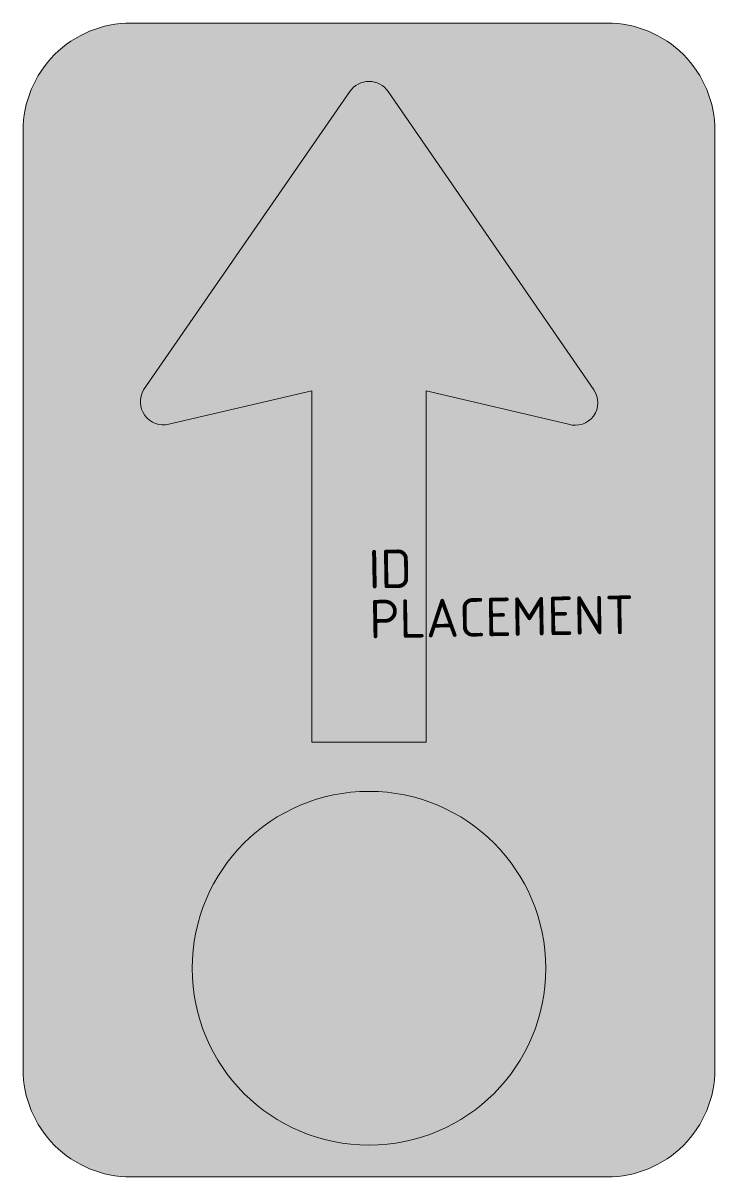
# Model space of a CAD drawing. Extents: x -2.25 to 2.25, y -3.75 to 3.75.
import ezdxf
from ezdxf.enums import TextEntityAlignment as Align

# ---------------------------------------------------------------- set-up
doc = ezdxf.new("R2010")
doc.units = 0
doc.styles.add('NLCS-ISO', font='NLCS-ISO.ttf', dxfattribs={"height": 0.25})

msp = doc.modelspace()

# ---------------------------------------------------------------- hatches: boundary and pattern name
at = {"true_color": 0xf7b500}
h = msp.add_hatch(color=40, dxfattribs=at)
h.dxf.hatch_style = 1
h.paths.add_polyline_path([(-0.1240935095652926, 3.305307326907602, -0.2461561613540173), (8.881784197001252e-16, 3.370340394044753), (8.881784197001252e-16, 3.75), (-1.55, 3.75, 0.4142135623730949), (-2.25, 3.050000000000001), (-2.25, -3.050000000000001, 0.4142135623730951), (-1.55, -3.75), (6.661338147750939e-16, -3.75), (6.661338147750939e-16, -3.543769418856803, -0.4142135623730951), (-1.15, -2.393769418856803, -0.4142135623730952), (8.881784197001252e-16, -1.243769418856803), (8.881784197001252e-16, -0.9250684709072887), (-0.3722870423336497, -0.9250678795023721), (-0.372283412288138, 1.36003133042706), (-1.301326178504808, 1.142033458260905, -0.66221912556486), (-1.465664631398319, 1.366747458178934)])
h = msp.add_hatch(color=40, dxfattribs=at)
h.dxf.hatch_style = 1
h.paths.add_polyline_path([(2.250000000000001, 3.05, 0.4142135623730953), (1.550000000000001, 3.75), (6.661338147750939e-16, 3.75), (6.661338147750939e-16, 3.370340394044753, -0.2461561613539185), (0.124093302945165, 3.305306932644929), (1.462314717403613, 1.366742806871784, -0.7106529340059385), (1.297961903426177, 1.142029329103627), (0.3722906723791619, 1.360030147617229), (0.37228704233365, -0.9250690623122053), (8.881784197001252e-16, -0.9250684709072887), (8.881784197001252e-16, -1.243769418856803, -0.4142135623730949), (1.15, -2.393769418856803, -0.4142135623730948), (8.881784197001252e-16, -3.543769418856803), (1.110223024625157e-15, -3.750000000000001), (1.550000000000002, -3.75, 0.4142135623730948), (2.250000000000001, -3.05)])
at = {"true_color": 0x2a292a}
h = msp.add_hatch(color=250, dxfattribs=at)
h.dxf.hatch_style = 1
edge = h.paths.add_edge_path()
edge.add_arc((-2.397334026096182e-07, 3.219429170702154), 0.1509112233427909, 34.55105741085998, 145.3150131616445, ccw=False)
edge.add_line((0.1242934318999252, 3.305017023360834), (1.462314717403611, 1.366742806871783))
edge.add_arc((1.341009867492476, 1.283004154293547), 0.147400910945563, 253.0194653603216, 394.61793110611126, ccw=False)
edge.add_line((1.297961903426177, 1.142029329103627), (0.3722906723791619, 1.360030147617229))
edge.add_line((0.3722906723791621, 1.360030147617229), (0.3722870423336502, -0.9250690623122022))
edge.add_line((0.3722870423336504, -0.9250690623122015), (-0.3722870423336497, -0.9250678795023727))
edge.add_line((-0.3722870423336497, -0.925067879502373), (-0.3722834122881383, 1.36003133042706))
edge.add_line((-0.3722834122881383, 1.36003133042706), (-1.301326178504809, 1.142033458260905))
edge.add_arc((-1.335864180049354, 1.289224255013653), 0.1511886377986123, 149.1522773491218, 283.20542802360933, ccw=False)
edge.add_line((-1.465664631398317, 1.366747458178935), (-0.1240935095652917, 3.305307326907602))
h = msp.add_hatch(color=250, dxfattribs=at)
h.dxf.hatch_style = 1
h.paths.add_polyline_path([(-1.15, -2.393769418856803, 1), (1.15, -2.393769418856803, 1)])

# ---------------------------------------------------------------- linework, layer by layer
at = {"color": 253, "lineweight": 0, "true_color": 0xafafaf}
msp.add_lwpolyline([(-1.550000000000001, -3.75), (1.55, -3.75, 0.4142135623730953), (2.250000000000001, -3.050000000000001), (2.250000000000001, 3.05, 0.4142135623730953), (1.550000000000001, 3.75), (-1.549999999999999, 3.75, 0.4142135623730953), (-2.25, 3.050000000000001), (-2.25, -3.05, 0.4142135623730952)], format="xyb", close=True, dxfattribs=at)
at = {"color": 250, "lineweight": 0, "true_color": 0x2a292a}
msp.add_lwpolyline([(-0.3722870423336497, -0.925067879502373), (-0.3722834122881383, 1.36003133042706), (-1.301326178504809, 1.142033458260905, -0.6622191255648601), (-1.465664631398318, 1.366747458178935), (-0.1240935095652924, 3.305307326907603, -0.5240670413603185), (0.1240933029451953, 3.305306932644885), (1.462314717403612, 1.366742806871785, -0.7106529340059415), (1.297961903426177, 1.142029329103627), (0.3722906723791621, 1.360030147617229), (0.3722870423336497, -0.9250690623122049)], format="xyb", close=True, dxfattribs=at)
msp.add_circle((0, -2.393769418856803), 1.15, dxfattribs=at)

# ---------------------------------------------------------------- texts
at = {"style": 'NLCS-ISO'}
msp.add_attdef('ID', text='', height=0.25, rotation=1, dxfattribs=at).set_placement((0, 0), align=Align.BOTTOM_LEFT)
msp.add_attdef('PLACEMENT', text='', height=0.25, rotation=1, dxfattribs=at).set_placement((0, 0), align=Align.TOP_LEFT)

doc.saveas('drawing.dxf')
